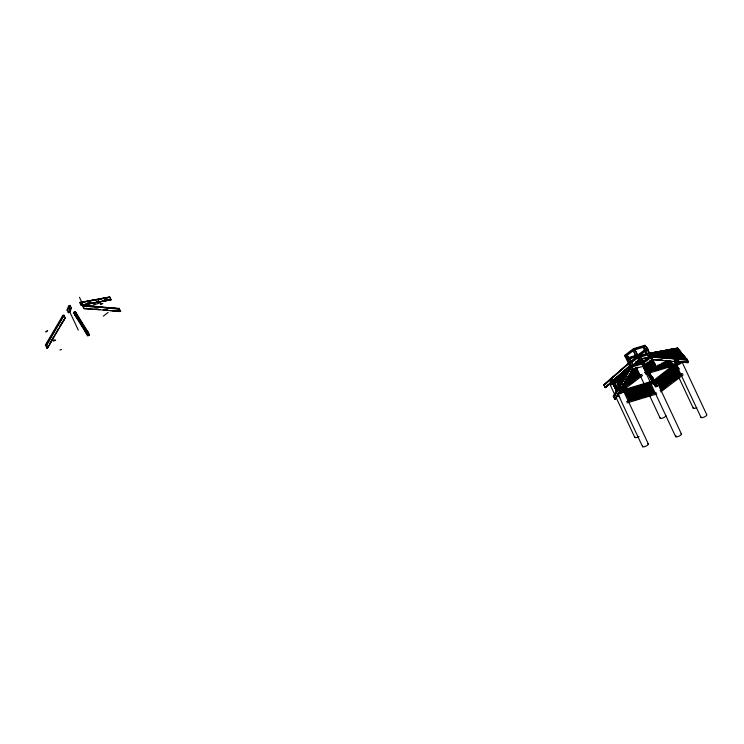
<?xml version="1.0" encoding="UTF-8"?>
<svg xmlns="http://www.w3.org/2000/svg" width="744" height="744" viewBox="0 0 744 744"><rect width="100%" height="100%" fill="white"/><g stroke="black" fill="none" stroke-linecap="round" stroke-linejoin="round"><path stroke-width="1.12" d="M67.127 310.016L68.467 306.212L70.103 305.403L71.331 308.035L69.992 311.838L68.355 312.647L67.127 310.016L67.918 309.671M69.425 307.3L70.103 305.403M68.355 312.647L71.331 308.035L69.704 308.844L69.992 311.838L68.355 312.647L69.704 308.844L68.467 306.212M69.155 312.294L70.503 308.5M637.292 360.803L636.278 363.658L635.506 362.012M638.919 359.994L637.906 362.839L638.426 359.51L637.496 362.495L633.005 365.899M46.649 345.244L62.849 315.298L45.431 345.104L46.974 348.183L47.802 347.718L65.23 317.911L63.993 315.279L62.849 315.298M46.974 348.183L46.667 347.736L47.802 347.718L54.321 335.804M614.563 396.245L630.847 366.467L642.407 362.951L651.205 356.274L649.865 354.674L682.229 353.558L683.243 355.465M634.288 368.699L638.203 377.059L637.031 377.31L631.916 366.29L630.773 366.308L613.354 396.115L614.897 399.193L615.725 398.728L623.872 383.839L620.97 388.498M626.039 379.868L627.127 377.878M675.561 358.301L678.528 358.627M617.427 388.963L618.915 386.61M620.161 386.582L618.673 388.945L620.096 391.735L621.919 390.34L620.05 386.582L618.673 388.945L621.807 390.349L619.975 391.735M63.993 315.279L46.574 345.086L45.431 345.104L46.574 345.086L47.802 347.718M47.235 347.727L48.379 345.774M50.099 342.835L53.531 336.967M54.675 335.014L58.106 329.146M59.818 326.207L65.23 317.911L60.004 326.3M631.916 366.29L614.498 396.096L613.354 396.115L614.498 396.096L615.725 398.728L614.591 398.747M615.725 397.761L619.733 390.907M620.877 388.954L622.021 387.001M623.165 385.039L627.248 378.054M628.308 376.241L629.498 374.204M630.596 372.326L632.316 369.396L642.835 366.401M615.725 398.728L633.144 368.922L624.449 382.9M613.586 381.932L611.149 382.732C607.662 379.366 613.27 375.413 613.512 381.774L611.122 382.49L609.894 379.858L611.782 378.24L613.54 382.007L614.126 381.058L612.414 381.458M109.88 310.601L120.649 311.364L83.886 308.593L82.649 305.951L83.449 305.607L82.9 304.882M604.1 385.178L629.006 362.821L603.886 384.918L605.244 387.615L607.485 385.299M626.755 355.976L627.248 355.186L628.187 357.185M611.122 382.49L617.799 390.349M611.149 382.732L611.689 381.858M611.754 382.481L614.005 380.984L613.512 381.774L609.894 379.858M614.358 383.504L615.53 381.616M645.625 350.284L647.708 349.01M625.667 390.656L630.075 400.058L629.703 400.663L624.895 391.372L625.267 390.777M626.885 390.777L627.257 390.172L631.665 399.575L631.293 400.179L626.885 390.777L627.657 390.051L632.065 399.454L631.293 400.179M647.513 354.246L646.378 354.274L643.095 347.262L644.23 347.243L648.908 357.287L649.4 356.497M629.275 390.051L629.647 389.456L634.055 398.858L633.683 399.454L628.875 390.172L633.683 399.454M648.908 357.287L650.991 356.013M631.265 389.456L631.637 388.852L636.046 398.254L635.674 398.858L630.866 389.577L635.674 398.858M650.842 360.403L651.214 359.798L655.622 369.201L655.25 369.805L650.442 360.524L655.25 369.805M634.846 388.368L635.218 387.773L639.626 397.175L639.254 397.78L634.846 388.368L639.254 397.78M636.836 387.773L637.608 387.047L642.016 396.459L641.644 397.054L636.836 387.773L637.208 387.168M629.303 400.784L629.675 400.179L625.76 391.818M639.226 387.047L639.598 386.452L644.006 395.854L643.634 396.459L638.826 387.168L643.634 396.459M645.448 364.411L648.88 371.73L649.252 371.126L645.82 363.807M648.88 371.73L649.651 371.005L646.22 363.686M641.216 386.452L641.588 385.848L645.997 395.25L645.625 395.854L640.817 386.573L645.625 395.854M646.955 362.765L650.87 371.126L651.242 370.521L647.81 363.212M633.284 399.575L633.656 398.979L629.74 390.619M650.87 371.126L651.642 370.4L647.726 362.049M643.207 385.848L643.579 385.252L647.987 394.655L647.615 395.259L642.807 385.969L647.615 395.259M635.274 398.979L635.646 398.375L631.637 388.852M648.945 362.161L652.86 370.521L653.232 369.926L649.317 361.565M652.86 370.521L653.632 369.805L649.717 361.445M637.264 398.375L632.856 388.973L637.264 398.375L637.636 397.78L633.228 388.368M654.85 369.926L655.222 369.322L651.307 360.961M637.664 398.254L638.036 397.659L633.628 388.247M647.187 384.648L647.559 384.043L651.958 393.455L651.595 394.05L646.787 384.769L651.595 394.05M649.577 360.859L652.906 359.854L652.432 359.919L656.84 369.322L657.212 368.726M639.654 397.659L640.026 397.054L635.618 387.652M656.84 369.322L657.612 368.606L656.626 366.513M649.177 384.053L649.549 383.448L653.948 392.851L653.585 393.455L648.777 384.164L653.585 393.455M641.244 397.175L641.616 396.58L637.701 388.219M657.361 365.592L658.831 368.726L659.203 368.122L658.226 366.029M658.831 368.726L659.603 368.001L658.133 364.867M643.235 396.58L643.606 395.975L639.691 387.615M659.351 364.988L660.821 368.122L661.193 367.527L660.216 365.434M660.821 368.122L661.593 367.406L660.123 364.272M645.225 395.975L645.597 395.371L641.681 387.01M661.342 364.393L662.811 367.527L663.183 366.922L661.714 363.788M662.811 367.527L663.583 366.801L662.114 363.667M647.215 395.371L647.587 394.776L643.579 385.252M662.839 362.747L664.801 366.922L665.173 366.318L663.704 363.184M664.801 366.922L665.573 366.206L664.104 363.063M664.829 362.142L666.791 366.318L667.163 365.723L665.201 361.538M649.605 394.655L644.797 385.373L645.169 384.769L649.605 394.655L649.968 394.05L645.569 384.648M666.791 366.318L667.563 365.602L665.601 361.417M651.195 394.171L651.567 393.576L647.652 385.215M666.819 361.538L668.782 365.723L669.154 365.118L667.191 360.942M668.782 365.723L669.554 364.997L667.591 360.821M653.186 393.576L653.558 392.972L649.642 384.611M668.809 360.942L670.772 365.118L671.144 364.523L669.674 361.389M670.772 365.118L671.544 364.402L669.581 360.217M677.087 363.807L677.672 362.858M677.328 362.058L676.761 362.691L679.151 361.975L677.914 359.343L679.179 362.207L677.914 359.343L675.078 359.092L677.087 363.677M681.96 356.767L684.275 356.692L683.541 355.121L651.065 356.171L651.372 356.618L650.572 356.962L651.809 359.594L687.781 362.719L688.265 361.919L687.038 359.287L650.749 355.734M45.505 345.263L64.068 315.437M57.688 330.029L58.85 328.169M613.428 396.273L631.991 366.448M610.378 379.068L612.368 377.301L610.433 378.994M678.407 358.543L675.608 358.217M67.193 310.174L68.188 308.63M70.178 305.552L68.69 307.867L68.541 306.37M636.771 362.886L638.761 359.808M75.265 311.559L73.637 312.368L74.865 315L87.68 335.683L88.694 335.6L89.317 334.865L88.08 332.233L75.265 311.559L78.027 317.121M83.821 326.002L89.317 334.865L87.68 335.683L86.453 333.052L88.08 332.233L86.453 333.052L73.637 312.368M605.123 387.55L607.457 385.355M643.188 362.561L641.561 363.379L642.788 366.011L655.604 386.694L656.617 386.61L657.24 385.876L656.003 383.244L643.188 362.561L646.452 369.108M643.802 365.927L644.425 365.202L651.744 377.013M652.962 378.984L657.24 385.876L655.604 386.694L654.376 384.062L656.003 383.244L654.376 384.062L641.561 363.379M604.091 385.141L628.252 363.723M628.587 363.779L604.509 384.192L604.016 384.983L605.244 387.615L629.405 366.197L612.74 380.714M605.495 387.215L629.619 366.188L629.917 366.597M605.244 387.615L629.75 366.253L625.165 356.46M610.024 383.151L629.75 366.253M660.309 390.209L661.546 389.261M53.456 340.854L55.651 340.194L52.945 340.241L53.456 340.854L54.293 340.222M103.342 316.098L108.15 312.452M624.579 355.418L633.376 348.741L644.871 345.281L647.559 348.48L638.761 355.158L627.266 358.627L624.579 355.418L627.638 359.408L646.424 353.698M626.42 354.86L633.804 349.252L643.458 346.341L645.718 349.038L638.333 354.646L628.68 357.557L626.42 354.86L628.475 357.669M626.708 354.869L628.466 353.53M626.783 355.651L634.176 350.043L643.83 347.132L645.522 349.15M628.559 359.129L629.777 358.208L633.06 365.211L631.842 366.132L630.707 366.16L627.424 359.147L628.559 359.129L631.842 366.132M630.866 361.203L637.031 356.534M644.239 351.224L646.09 349.82M630.986 361.956L637.459 357.046L647.113 354.135L649.373 356.832L642.9 361.733M631.358 362.737L637.822 357.827L647.475 354.916L649.168 356.943M632.456 365.09L638.929 360.18L648.582 357.269L647.113 354.135M613.242 380.891L630.308 367.945M618.766 388.228L613.289 381.7L628.801 369.935M635.181 365.09L637.924 363.007L644.583 360.998M622.393 381.328L620.738 376.92M624.951 377.971L623.788 374.613M618.803 386.889L615.865 380.621L617.027 380.37L619.966 386.638M620.44 377.152L621.603 376.901L623.072 380.035M623.481 374.837L624.653 374.595M616.581 386.155L613.846 382.89L628.447 371.814M628.596 363.993L631.284 367.201L642.779 363.732L651.577 357.055L647.382 348.276M652.674 359.408L644.76 365.416L645.699 367.424M620.905 389.447L640.658 374.455M622.337 385.625L623.314 387.717L624.486 387.466L623.016 384.332M623.863 384.471L624.839 386.555L626.011 386.313L624.542 383.179M624.895 382.267L626.364 385.401L627.536 385.15L625.574 380.974M625.937 380.063L627.889 384.248L629.061 383.997L626.606 378.77M626.969 377.868L629.415 383.086L630.577 382.844L627.648 376.576M628.494 376.706L630.94 381.932L632.102 381.691L629.164 375.413M629.526 374.511L632.465 380.779L633.628 380.528L630.205 373.218M630.559 372.307L633.99 379.626L635.153 379.375L631.238 371.014M631.591 370.103L635.506 378.464L636.678 378.222L632.763 369.861M637.031 377.31L638.203 377.059M635.134 368.838L638.557 376.157L639.728 375.906L635.813 367.545M621.128 390.005L620.57 389.791M622.654 388.852L621.798 388.87L622.654 388.852L621.677 386.759M623.314 387.717L624.486 387.466M624.839 386.555L626.011 386.313M626.364 385.401L627.536 385.15M627.889 384.248L629.061 383.997M629.415 383.086L630.577 382.844M630.94 381.932L632.102 381.691M632.465 380.779L633.628 380.528M633.99 379.626L635.153 379.375M635.506 378.464L636.678 378.222M638.557 376.157L639.728 375.906M620.989 390.219L641.979 374.306M624.151 388.591L625.955 387.233M631.34 383.141L634.93 380.417M623.37 390.023L642.537 375.497M653.902 380.277L677.375 361.984L676.789 362.933L679.226 362.133M659.398 378.464L663.499 388.098L662.634 388.117L658.533 378.482M662.448 376.148L666.55 385.792L665.685 385.801L661.583 376.166M665.499 373.841L669.6 383.476L668.735 383.495L664.634 373.86M668.54 371.526L672.641 381.17L671.786 381.179L667.684 371.544M654.878 381.988L680.025 362.923L679.467 361.733L653.418 381.486L654.394 381.002L651.911 376.65L654.394 381.002M660.691 389.493L681.681 373.572M661.974 389.261L657.566 379.849L656.71 379.868L661.109 389.27L661.974 389.261L657.873 379.617L657.008 379.635M659.751 377.552L664.159 386.964L665.024 386.945L660.923 377.31M662.802 375.246L667.21 384.648L668.075 384.629L663.974 374.995M665.852 372.93L670.26 382.332L671.116 382.323L667.015 372.688M668.903 370.624L673.301 380.026L674.166 380.007L670.065 370.373M675.692 378.854L671.283 369.452L670.428 369.461L674.827 378.873L675.692 378.854L671.59 369.219M677.217 377.701L672.809 368.289L671.944 368.308L676.352 377.71L677.217 377.701L673.115 368.057M673.469 367.155L677.877 376.557L678.742 376.538L674.641 366.904M680.267 375.385L675.859 365.983L674.994 365.992L679.402 375.404L680.267 375.385L676.166 365.75M660.179 390.721L682.639 373.693M662.16 389.996L663.992 388.61M674.027 380.993L675.85 379.607M660.737 391.911L683.197 374.883M635.85 356.069L633.032 350.061L633.404 350.508L635.041 349.689L641.486 363.23L643.114 362.412L639.831 355.409L639.459 354.962L643.114 362.412M638.203 356.218L639.831 355.409M636.315 357.064L636.687 357.511L638.324 356.702M636.325 361.612L637.245 363.565L636.613 362.747L638.231 361.937L638.864 362.756L637.952 360.803M636.817 363.053L638.436 362.244M636.604 362.747L637.171 363.407L638.789 362.598M639.031 362.672L638.473 362.012L636.52 362.979L637.078 363.649L639.031 362.672L638.147 360.793M669.144 360.477L656.143 366.969L652.516 359.492M652.042 381.226L620.822 390.674M653.344 381.328L654.153 380.919L652.07 376.566L654.227 381.077L653.083 378.203M652.442 381.97L650.284 377.468M84.686 308.239L83.886 308.593L99.835 309.606M680.016 361.863L688.572 362.375L687.344 359.733L650.572 356.962M93.167 305.012L100.077 302.929M59.939 349.959L61.566 349.466M631.191 357.697L636.548 356.078M642.677 358.413L645.811 357.464M630.038 362.988L628.224 363.212L631.284 367.201M637.496 362.495L647.364 359.519M632.326 365.351L641.979 362.43M634.865 368.159L638.082 367.192M644.648 372.437L673.171 363.825M645.104 372.939L673.952 364.235M613.846 382.89L615.707 382.323M656.18 370.317L663.862 368.001M666.057 367.341L671.544 365.685M645.662 374.13L673.394 365.76M653.976 382.676L619.966 392.934L619.408 391.744L652.321 381.812M623.593 391.195L626.922 390.191M633.581 388.182L636.911 387.178M624.895 391.372L629.703 400.663M628.001 400.607L654.627 392.572M627.862 400.969L629.489 400.477M626.569 401.676L656.189 392.739M634.111 400.123L639.654 398.449M644.09 397.11L647.419 396.106M627.127 402.876L656.747 393.939M80.957 302.622L94.832 299.972L79.822 302.65M110.438 299.795L80.975 305.124L111.005 299.786L82.119 305.105L80.975 305.124L79.748 302.492L108.633 297.172L109.777 297.144L111.005 299.786L82.119 305.105L80.845 302.417L79.748 302.492M648.88 353.632L654.218 352.619M656.348 352.21L662.755 350.982L648.815 353.465L677.691 348.155L648.777 353.298M663.825 350.777L677.691 348.155M667.229 349.875L669.619 349.457L667.34 349.875M670.763 349.429L671.581 351.187C672.251 348.006 665.778 349.894 670.232 350.963M98.05 299.404L109.852 297.302M663.825 350.796L677.765 348.313M668.475 349.857L670.874 349.429M75.879 314.917L74.865 315L80.78 323.129M682.369 358.571L686.321 358.431L687.335 360.338L686.321 358.431L679.774 358.664M682.657 358.906L686.6 358.775M81.942 303.98L80.845 302.417L109.777 297.144L98.031 299.367L98.738 300.883L96.45 301.301L95.716 299.739M111.851 307.653L114.446 307.56M674.176 348.806L678.128 348.676L679.142 350.573L678.128 348.676M678.407 349.01L671.869 349.234L672.604 350.796L674.78 350.722M665.927 350.322L679.142 349.875L680.156 351.782M663.611 350.75L679.421 350.219L663.639 350.75L664.373 352.312M657.529 351.875L680.165 351.103L681.188 353.009L680.165 351.103M680.453 351.438L655.213 352.303L655.948 353.865M665.499 352.275L667.759 352.2M649.131 353.419L681.197 352.331L682.211 354.237L681.197 352.331M649.047 353.772L681.476 352.665M658.245 353.791L660.542 353.707M682.508 353.893L649.791 354.656M652.097 355.26L654.413 355.176M674.111 354.507L676.426 354.432M650.823 355.883L683.541 355.121M667.024 356.013L670.502 355.892M659.082 356.869L684.285 356.013L685.298 357.911L684.285 356.013M661.955 357.111L684.564 356.348M660.216 357.511L662.495 357.427M669.535 357.771L685.596 357.576L672.409 358.022M676.259 358.217L678.519 358.143M109.87 299.804L111.005 299.786M644.313 346.341L645.448 346.323M631.926 365.23L633.06 365.211M667.377 371.777L668.242 371.758L672.641 381.17M664.327 374.083L665.192 374.074L669.6 383.476M680.565 375.153L679.709 375.171L676.277 367.852M661.276 376.399L662.141 376.38L666.55 385.792M678.184 376.325L679.049 376.315M677.524 377.468L676.659 377.478L673.236 370.168M658.235 378.715L659.091 378.696L663.499 388.098M675.998 378.622L675.134 378.64L670.725 369.229M617.027 380.37L616.172 380.389L618.617 385.615M674.473 379.775L673.608 379.793L669.2 370.391M672.948 380.937L672.083 380.947L668.168 372.586M671.423 382.091L670.558 382.109L668.112 376.882M669.042 383.262L669.898 383.244M668.372 384.406L667.517 384.416L663.601 376.055M666.856 385.559L665.992 385.578L665.015 383.486M664.466 386.731L665.331 386.713M663.806 387.866L662.941 387.884L659.026 379.524M661.416 389.038L662.281 389.028M620.598 390.209L621.733 390.191L619.334 391.586M620.673 390.368L621.919 390.34M619.408 391.744L620.096 391.735M82.724 306.109L119.189 308.435M104.393 309.895L107.815 310.118M650.647 357.12L687.112 359.445M662.058 360.254L651.809 359.594L652.6 359.25L652.302 358.803M665.48 360.468L670.037 360.756L667.824 360.514M82.649 305.951L119.421 308.732L83.579 305.198M85.82 308.342L90.396 308.741M94.962 309.132L99.538 309.532M104.104 309.923L107.536 310.22M112.102 310.62L116.669 311.011M658.049 359.724L662.885 360.143M666.317 360.44L670.883 360.831M683.448 361.919L688.023 362.319M675.022 359.166L677.868 359.417L675.078 359.092L677.068 363.193M651.139 356.329L686.619 360.236M674.473 361.249L676.687 361.491M83.216 305.319L118.696 309.225M96.571 309.141L98.794 309.383M103.221 309.876L107.657 310.36M675.078 359.092L679.151 361.975M653.595 380.258L654.162 380.919M684.275 356.692L683.252 354.786M686.042 358.803L685.308 357.232M676.129 361.026L677.505 362.663M677.114 366.02L674.669 360.793M675.747 364.718L679.17 368.801M676.305 365.909L679.039 369.173M641.486 363.23L637.831 355.772M651.976 381.067L652.609 381.886M611.447 382.249L617.966 390.014M613.437 384.815L616.367 391.084M614.274 385.82L616.813 391.149M614.832 386.48L616.785 390.665M615.297 387.038L617.26 391.223M615.762 387.596L617.232 390.73M617.864 394.58L619.306 396.301M617.697 394.906L619.864 397.491M82.156 303.989L82.891 305.561M641.635 363.537L656.078 383.402M642.788 366.011L646.731 371.433M655.92 384.071L657.24 385.876M73.712 312.526L88.155 332.391M87.346 332.159L89.317 334.865M687.344 359.733L687.038 359.287L686.545 360.087L687.781 362.719M76.502 314.191L82.603 324.04M637.171 363.407L636.269 361.761L637.078 363.649M643.262 362.719L654.45 384.22M652.553 380.835L655.604 386.694M75.339 311.708L86.527 333.21M84.128 328.848L87.68 335.683M682.229 353.558L682.955 355.121M679.142 349.875L679.876 351.447M677.57 348.09L678.547 349.968M681.95 361.779L706.726 414.668M676.463 361.547L677.533 363.742M675.552 360.924L676.621 363.128M675.664 361.519L677.626 365.704M675.571 361.407L677.533 365.592M675.106 360.859L677.644 366.197M675.134 361.342L677.579 366.569M674.687 361.277L701.043 417.514M674.315 360.84L675.784 363.974M674.222 360.728L675.692 363.863M674.334 367.136L678.742 376.538M671.432 361.603L676.78 373.014M677.747 375.088L693.296 408.279M673.776 366.922L676.715 373.19M669.209 360.821L671.172 364.997M667.219 361.426L669.182 365.602M669.758 370.605L674.166 380.007M665.229 362.021L667.191 366.206M663.239 362.626L665.201 366.801M666.717 372.911L671.116 382.323M666.159 372.698L667.136 374.79M661.249 363.221L663.211 367.406M665.117 374.902L668.549 382.221M659.751 364.867L661.221 368.001M663.667 375.227L668.075 384.629M657.761 365.471L659.231 368.606M654.766 363.5L655.743 365.592M652.321 358.813L657.24 369.201M660.616 377.543L665.024 386.945M647.215 349.801L650.498 356.813M660.551 378.371L663.974 385.68M644.871 345.281L647.922 349.271L639.124 355.939L638.761 355.158M643.458 346.341L643.83 347.132M649.345 362.049L653.26 370.41M657.501 380.677L660.932 387.996M656.608 381.002L681.383 433.892M647.354 362.644L651.27 371.005M655.39 383.969L656.617 386.61M645.848 364.29L649.279 371.609M644.927 368.15L646.889 372.326M642.407 362.951L642.779 363.732M638.333 354.646L638.696 355.427M643.049 366.671L650.34 382.23M635.134 350.247L637.478 355.251M650.926 383.839L675.701 436.737M633.804 349.252L634.176 350.043M637.459 357.046L638.929 360.18M633.376 348.741L633.749 349.531M633.404 350.508L636.687 357.511M637.924 363.007L638.482 364.207M636.399 367.443L660.207 418.258M635.506 367.778L639.422 376.139M635.441 368.606L638.864 375.925M633.981 368.931L637.896 377.292M633.916 369.768L637.338 377.078M627.266 358.627L627.638 359.408M631.963 369.043L636.371 378.454M632.391 370.921L635.813 378.231M630.931 371.247L634.846 379.607M631.358 373.116L632.819 376.259M637.236 387.652L641.644 397.054M629.898 373.451L633.321 380.761M629.833 374.279L632.763 380.547M628.866 375.646L631.805 381.914M628.792 376.473L631.247 381.7M627.341 376.799L630.28 383.076M625.313 373.451L626.29 375.543M627.759 378.677L629.722 382.862M625.006 373.683L625.983 375.776M624.346 374.827L625.323 376.91M626.309 379.003L628.754 384.229M626.727 380.882L627.704 382.965M624.104 377.84L623.128 375.748L623.798 378.073M625.267 381.207L627.229 385.383M622.756 376.808L623.732 378.901M625.695 383.076L626.671 385.169M621.956 375.999L623.918 380.175M621.296 377.134L623.258 381.319M624.235 383.402L625.704 386.545M621.231 377.961L622.207 380.054M624.169 384.239L625.146 386.322M627.285 390.656L631.693 400.058M622.04 382.239L620.077 378.064L621.733 382.472M623.202 385.606L624.179 387.698M619.706 379.124L621.668 383.3M618.915 378.305L621.361 383.532M620.515 383.393L618.552 379.217L620.701 384.676M623.993 392.023L627.88 400.319M628.857 402.392L648.284 443.88M617.39 379.468L620.329 385.736M616.73 380.603L619.659 386.871M617.213 390.237L616.134 388.043L617.12 390.126M616.348 390.6L613.809 385.262L616.255 390.488M618.32 394.859L642.611 446.716M612.256 382.397A3.181 0.986 -25.1 0 0 610.061 384.592L614.925 394.962M616.385 398.077L634.846 437.491M613.661 396.561L614.897 399.193M120.649 311.364L119.114 308.276L118.621 309.076L119.858 311.708M109.647 297.079L110.884 299.711M106.253 297.795L106.987 299.367L104.681 299.786L103.946 298.223M89.606 300.864L90.34 302.427L88.025 302.854L87.299 301.292M79.469 297.265L83.923 306.779M87.466 332.968L88.694 335.6M70.131 312.675L78.26 330.048M682.025 362.03A3.181 0.986 -25.1 0 1 679.765 363.974A3.181 0.986 -25.1 0 1 676.538 364.765M676.324 364.039A3.181 0.986 -25.1 0 1 677.124 363.23M696.793 407.638A3.181 0.986 -25.1 0 1 693.761 408.465A3.181 0.986 -25.1 0 1 693.668 407.312M681.113 433.743A3.181 0.986 -25.1 0 1 678.435 436.43A3.181 0.986 -25.1 0 1 676.073 435.77M655.315 380.863A3.181 0.986 -25.1 0 1 655.129 382.797M654.413 383.197A3.181 0.986 -25.1 0 1 651.391 384.025A3.181 0.986 -25.1 0 1 651.298 382.872M706.465 414.52A3.181 0.986 -25.1 0 1 704.168 417.049A3.181 0.986 -25.1 0 1 701.099 416.928M665.954 415.673A3.181 0.986 -25.1 0 1 662.56 418.1A3.181 0.986 -25.1 0 1 660.254 417.682M635.478 364.783A3.181 0.986 -25.1 0 1 635.794 364.402M638.371 362.83A3.181 0.986 -25.1 0 1 639.812 362.393M647.578 443.684A3.181 0.986 -25.1 0 1 646.099 446.075A3.181 0.986 -25.1 0 1 642.658 446.14M623.453 391.567A3.181 0.986 -25.1 0 1 620.561 393.52A3.181 0.986 -25.1 0 1 617.827 393.827M639.049 436.449A3.181 0.986 -25.1 0 1 635.832 437.667A3.181 0.986 -25.1 0 1 634.902 436.905M615.037 381.551A3.181 0.986 -25.1 0 1 614.274 383.56M613.558 383.951A3.181 0.986 -25.1 0 1 610.061 384.592M47.607 330.606L45.923 331.88L47.607 330.606M102.728 303.487L100.533 304.147L102.728 303.487"/></g></svg>
